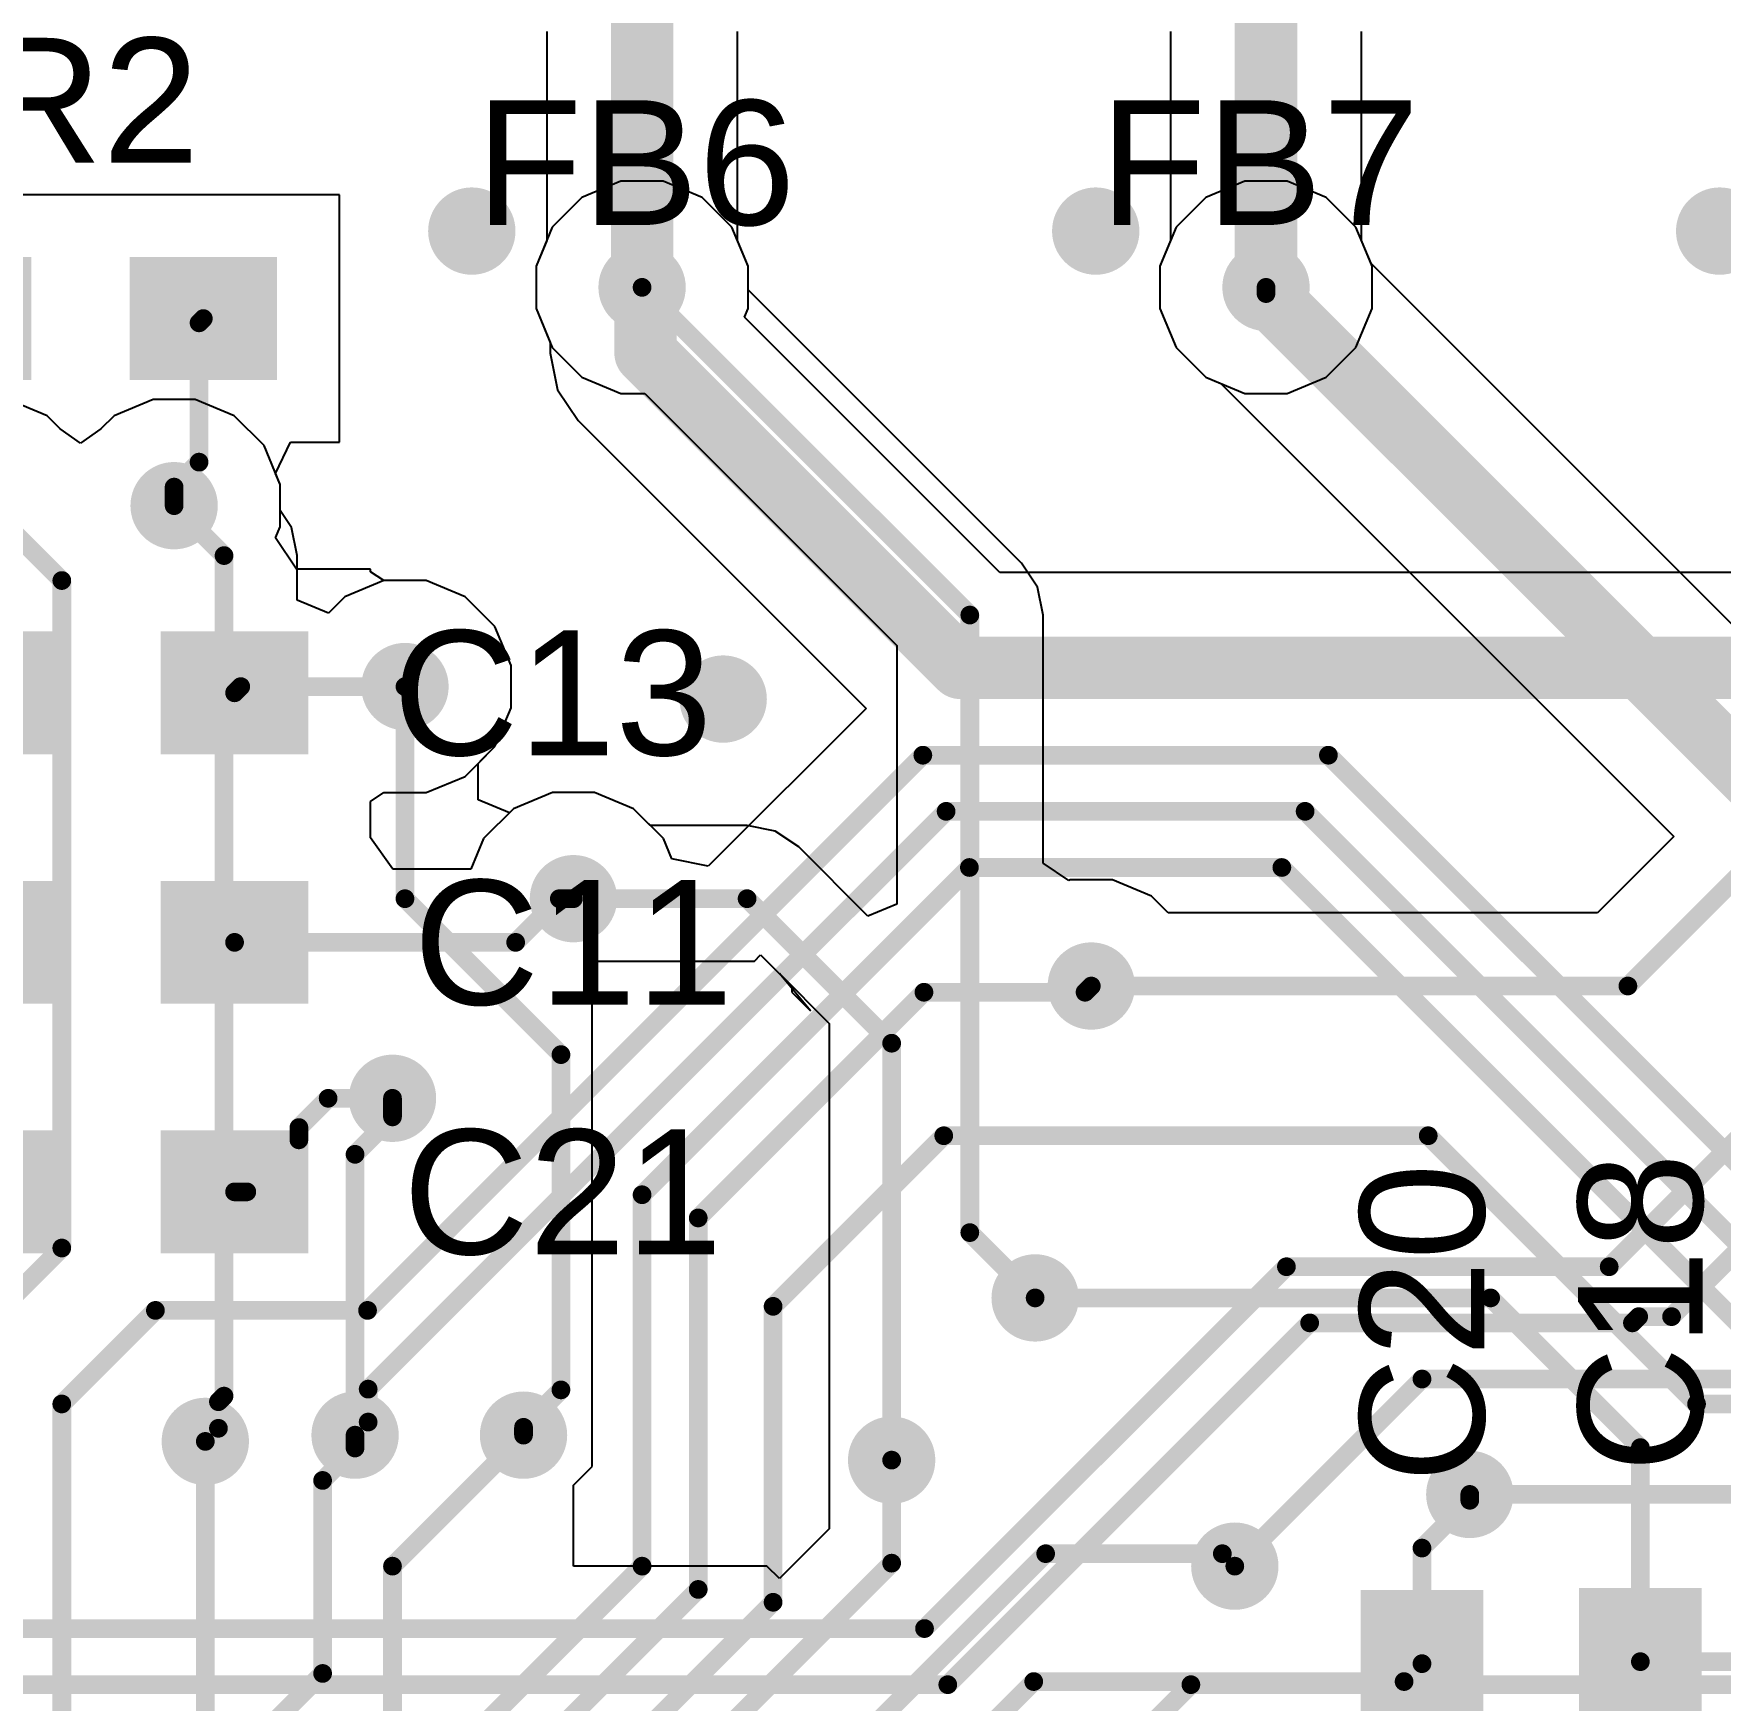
# Model space of a CAD drawing. Header units: millimetres. Extents: x -0.01 to 1.18, y 0.02 to 2.01.
# Drawn here: x 0.5825 to 0.8528, y 1.1735 to 1.4407 of the extents above; entities that cross this region are included whole.
import ezdxf

# ---------------------------------------------------------------- set-up
doc = ezdxf.new("R2010")
doc.units = ezdxf.units.MM
doc.header["$MEASUREMENT"] = 0
for name, color, linetype in [('BottomLayer', 5, 'Continuous'), ('TopLayer', 1, 'Continuous'), ('TopOverlay', 2, 'Continuous'), ('TopPaste', 8, 'Continuous'), ('ViaHoleLayer', 16, 'Continuous')]:
    doc.layers.add(name, color=color, linetype=linetype)
doc.styles.add('Arial', font='arial.ttf', dxfattribs={"height": 0.2})

# ---------------------------------------------------------------- blocks, each defined once
blk = doc.blocks.new('0402_2')
at = {"layer": 'TopLayer'}
for points in [[(-0.0315, -0.00984), (-0.0315, 0.00984), (-0.00787, 0.00984), (-0.00787, -0.00984)], [(0.00787, -0.00984), (0.00787, 0.00984), (0.0315, 0.00984), (0.0315, -0.00984)]]:
    blk.add_hatch(color=1, dxfattribs=at).paths.add_polyline_path(points)
at = {"layer": 'TopPaste'}
for points in [[(-0.0315, -0.00984), (-0.0315, 0.00984), (-0.00787, 0.00984), (-0.00787, -0.00984)], [(0.00787, -0.00984), (0.00787, 0.00984), (0.0315, 0.00984), (0.0315, -0.00984)]]:
    blk.add_hatch(color=8, dxfattribs=at).paths.add_polyline_path(points)
blk = doc.blocks.new('0402_3')
at = {"layer": 'TopLayer'}
for points in [[(-0.0315, -0.00984), (-0.0315, 0.00984), (-0.00787, 0.00984), (-0.00787, -0.00984)], [(0.00787, -0.00984), (0.00787, 0.00984), (0.0315, 0.00984), (0.0315, -0.00984)]]:
    blk.add_hatch(color=1, dxfattribs=at).paths.add_polyline_path(points)
at = {"layer": 'TopPaste'}
for points in [[(-0.0315, -0.00984), (-0.0315, 0.00984), (-0.00787, 0.00984), (-0.00787, -0.00984)], [(0.00787, -0.00984), (0.00787, 0.00984), (0.0315, 0.00984), (0.0315, -0.00984)]]:
    blk.add_hatch(color=8, dxfattribs=at).paths.add_polyline_path(points)
blk = doc.blocks.new('0402_18')
at = {"layer": 'TopLayer'}
for points in [[(-0.0315, -0.00984), (-0.0315, 0.00984), (-0.00787, 0.00984), (-0.00787, -0.00984)], [(0.00787, -0.00984), (0.00787, 0.00984), (0.0315, 0.00984), (0.0315, -0.00984)]]:
    blk.add_hatch(color=1, dxfattribs=at).paths.add_polyline_path(points)
at = {"layer": 'TopPaste'}
for points in [[(-0.0315, -0.00984), (-0.0315, 0.00984), (-0.00787, 0.00984), (-0.00787, -0.00984)], [(0.00787, -0.00984), (0.00787, 0.00984), (0.0315, 0.00984), (0.0315, -0.00984)]]:
    blk.add_hatch(color=8, dxfattribs=at).paths.add_polyline_path(points)
blk = doc.blocks.new('0402_46')
at = {"layer": 'TopLayer'}
for points in [[(-0.0315, -0.00984), (-0.0315, 0.00984), (-0.00787, 0.00984), (-0.00787, -0.00984)], [(0.00787, -0.00984), (0.00787, 0.00984), (0.0315, 0.00984), (0.0315, -0.00984)]]:
    blk.add_hatch(color=1, dxfattribs=at).paths.add_polyline_path(points)
at = {"layer": 'TopPaste'}
for points in [[(-0.0315, -0.00984), (-0.0315, 0.00984), (-0.00787, 0.00984), (-0.00787, -0.00984)], [(0.00787, -0.00984), (0.00787, 0.00984), (0.0315, 0.00984), (0.0315, -0.00984)]]:
    blk.add_hatch(color=8, dxfattribs=at).paths.add_polyline_path(points)
blk = doc.blocks.new('0402_48')
at = {"layer": 'TopLayer'}
for points in [[(-0.0315, -0.00984), (-0.0315, 0.00984), (-0.00787, 0.00984), (-0.00787, -0.00984)], [(0.00787, -0.00984), (0.00787, 0.00984), (0.0315, 0.00984), (0.0315, -0.00984)]]:
    blk.add_hatch(color=1, dxfattribs=at).paths.add_polyline_path(points)
at = {"layer": 'TopPaste'}
for points in [[(-0.0315, -0.00984), (-0.0315, 0.00984), (-0.00787, 0.00984), (-0.00787, -0.00984)], [(0.00787, -0.00984), (0.00787, 0.00984), (0.0315, 0.00984), (0.0315, -0.00984)]]:
    blk.add_hatch(color=8, dxfattribs=at).paths.add_polyline_path(points)
blk = doc.blocks.new('0402_53')
at = {"layer": 'TopLayer'}
for points in [[(-0.0315, -0.00984), (-0.0315, 0.00984), (-0.00787, 0.00984), (-0.00787, -0.00984)], [(0.00787, -0.00984), (0.00787, 0.00984), (0.0315, 0.00984), (0.0315, -0.00984)]]:
    blk.add_hatch(color=1, dxfattribs=at).paths.add_polyline_path(points)
at = {"layer": 'TopPaste'}
for points in [[(-0.0315, -0.00984), (-0.0315, 0.00984), (-0.00787, 0.00984), (-0.00787, -0.00984)], [(0.00787, -0.00984), (0.00787, 0.00984), (0.0315, 0.00984), (0.0315, -0.00984)]]:
    blk.add_hatch(color=8, dxfattribs=at).paths.add_polyline_path(points)

msp = doc.modelspace()

# ---------------------------------------------------------------- hatches: boundary and pattern name
at = {"layer": 'BottomLayer'}
h = msp.add_hatch(color=5, dxfattribs=at)
edge = h.paths.add_edge_path()
edge.add_arc((0.65271, 1.40902), 0.007, 0, 360)
h = msp.add_hatch(color=5, dxfattribs=at)
edge = h.paths.add_edge_path()
edge.add_arc((0.75271, 1.40902), 0.007, 0, 360)
h = msp.add_hatch(color=5, dxfattribs=at)
edge = h.paths.add_edge_path()
edge.add_arc((0.85271, 1.40902), 0.007, 0, 360)
h = msp.add_hatch(color=5, dxfattribs=at)
edge = h.paths.add_edge_path()
edge.add_arc((0.68, 1.4), 0.007, 0, 360)
h = msp.add_hatch(color=5, dxfattribs=at)
edge = h.paths.add_edge_path()
edge.add_arc((0.78, 1.4), 0.007, 0, 360)
h = msp.add_hatch(color=5, dxfattribs=at)
edge = h.paths.add_edge_path()
edge.add_arc((0.605, 1.365), 0.007, 0, 360)
h = msp.add_hatch(color=5, dxfattribs=at)
edge = h.paths.add_edge_path()
edge.add_arc((0.642, 1.336), 0.007, 0, 360)
h = msp.add_hatch(color=5, dxfattribs=at)
edge = h.paths.add_edge_path()
edge.add_arc((0.693, 1.334), 0.007, 0, 360)
h = msp.add_hatch(color=5, dxfattribs=at)
edge = h.paths.add_edge_path()
edge.add_arc((0.669, 1.302), 0.007, 0, 360)
h = msp.add_hatch(color=5, dxfattribs=at)
edge = h.paths.add_edge_path()
edge.add_arc((0.752, 1.288), 0.007, 0, 360)
h = msp.add_hatch(color=5, dxfattribs=at)
edge = h.paths.add_edge_path()
edge.add_arc((0.64, 1.27), 0.007, 0, 360)
h = msp.add_hatch(color=5, dxfattribs=at)
edge = h.paths.add_edge_path()
edge.add_arc((0.743, 1.238), 0.007, 0, 360)
h = msp.add_hatch(color=5, dxfattribs=at)
edge = h.paths.add_edge_path()
edge.add_arc((0.61, 1.215), 0.007, 0, 360)
h = msp.add_hatch(color=5, dxfattribs=at)
edge = h.paths.add_edge_path()
edge.add_arc((0.634, 1.216), 0.007, 0, 360)
h = msp.add_hatch(color=5, dxfattribs=at)
edge = h.paths.add_edge_path()
edge.add_arc((0.661, 1.216), 0.007, 0, 360)
h = msp.add_hatch(color=5, dxfattribs=at)
edge = h.paths.add_edge_path()
edge.add_arc((0.72, 1.212), 0.007, 0, 360)
h = msp.add_hatch(color=5, dxfattribs=at)
edge = h.paths.add_edge_path()
edge.add_arc((0.81266, 1.2065), 0.007, 0, 360)
h = msp.add_hatch(color=5, dxfattribs=at)
edge = h.paths.add_edge_path()
edge.add_arc((0.775, 1.195), 0.007, 0, 360)
at = {"layer": 'TopLayer'}
h = msp.add_hatch(color=1, dxfattribs=at)
edge = h.paths.add_edge_path()
edge.add_arc((0.65271, 1.40902), 0.007, 0, 360)
h = msp.add_hatch(color=1, dxfattribs=at)
edge = h.paths.add_edge_path()
edge.add_arc((0.75271, 1.40902), 0.007, 0, 360)
h = msp.add_hatch(color=1, dxfattribs=at)
edge = h.paths.add_edge_path()
edge.add_arc((0.85271, 1.40902), 0.007, 0, 360)
h = msp.add_hatch(color=1, dxfattribs=at)
edge = h.paths.add_edge_path()
edge.add_arc((0.68, 1.4), 0.007, 0, 360)
h = msp.add_hatch(color=1, dxfattribs=at)
edge = h.paths.add_edge_path()
edge.add_arc((0.78, 1.4), 0.007, 0, 360)
h = msp.add_hatch(color=1, dxfattribs=at)
edge = h.paths.add_edge_path()
edge.add_arc((0.605, 1.365), 0.007, 0, 360)
h = msp.add_hatch(color=1, dxfattribs=at)
edge = h.paths.add_edge_path()
edge.add_arc((0.642, 1.336), 0.007, 0, 360)
h = msp.add_hatch(color=1, dxfattribs=at)
edge = h.paths.add_edge_path()
edge.add_arc((0.693, 1.334), 0.007, 0, 360)
h = msp.add_hatch(color=1, dxfattribs=at)
edge = h.paths.add_edge_path()
edge.add_arc((0.669, 1.302), 0.007, 0, 360)
h = msp.add_hatch(color=1, dxfattribs=at)
edge = h.paths.add_edge_path()
edge.add_arc((0.752, 1.288), 0.007, 0, 360)
h = msp.add_hatch(color=1, dxfattribs=at)
edge = h.paths.add_edge_path()
edge.add_arc((0.64, 1.27), 0.007, 0, 360)
h = msp.add_hatch(color=1, dxfattribs=at)
edge = h.paths.add_edge_path()
edge.add_arc((0.743, 1.238), 0.007, 0, 360)
h = msp.add_hatch(color=1, dxfattribs=at)
edge = h.paths.add_edge_path()
edge.add_arc((0.61, 1.215), 0.007, 0, 360)
h = msp.add_hatch(color=1, dxfattribs=at)
edge = h.paths.add_edge_path()
edge.add_arc((0.634, 1.216), 0.007, 0, 360)
h = msp.add_hatch(color=1, dxfattribs=at)
edge = h.paths.add_edge_path()
edge.add_arc((0.661, 1.216), 0.007, 0, 360)
h = msp.add_hatch(color=1, dxfattribs=at)
edge = h.paths.add_edge_path()
edge.add_arc((0.72, 1.212), 0.007, 0, 360)
h = msp.add_hatch(color=1, dxfattribs=at)
edge = h.paths.add_edge_path()
edge.add_arc((0.81266, 1.2065), 0.007, 0, 360)
h = msp.add_hatch(color=1, dxfattribs=at)
edge = h.paths.add_edge_path()
edge.add_arc((0.775, 1.195), 0.007, 0, 360)
at = {"layer": 'ViaHoleLayer'}
h = msp.add_hatch(color=16, dxfattribs=at)
edge = h.paths.add_edge_path()
edge.add_arc((0.65271, 1.40902), 0.005, 0, 360)
h = msp.add_hatch(color=16, dxfattribs=at)
edge = h.paths.add_edge_path()
edge.add_arc((0.75271, 1.40902), 0.005, 0, 360)
h = msp.add_hatch(color=16, dxfattribs=at)
edge = h.paths.add_edge_path()
edge.add_arc((0.85271, 1.40902), 0.005, 0, 360)
h = msp.add_hatch(color=16, dxfattribs=at)
edge = h.paths.add_edge_path()
edge.add_arc((0.68, 1.4), 0.005, 0, 360)
h = msp.add_hatch(color=16, dxfattribs=at)
edge = h.paths.add_edge_path()
edge.add_arc((0.78, 1.4), 0.005, 0, 360)
h = msp.add_hatch(color=16, dxfattribs=at)
edge = h.paths.add_edge_path()
edge.add_arc((0.605, 1.365), 0.005, 0, 360)
h = msp.add_hatch(color=16, dxfattribs=at)
edge = h.paths.add_edge_path()
edge.add_arc((0.642, 1.336), 0.005, 0, 360)
h = msp.add_hatch(color=16, dxfattribs=at)
edge = h.paths.add_edge_path()
edge.add_arc((0.693, 1.334), 0.005, 0, 360)
h = msp.add_hatch(color=16, dxfattribs=at)
edge = h.paths.add_edge_path()
edge.add_arc((0.669, 1.302), 0.005, 0, 360)
h = msp.add_hatch(color=16, dxfattribs=at)
edge = h.paths.add_edge_path()
edge.add_arc((0.752, 1.288), 0.005, 0, 360)
h = msp.add_hatch(color=16, dxfattribs=at)
edge = h.paths.add_edge_path()
edge.add_arc((0.64, 1.27), 0.005, 0, 360)
h = msp.add_hatch(color=16, dxfattribs=at)
edge = h.paths.add_edge_path()
edge.add_arc((0.743, 1.238), 0.005, 0, 360)
h = msp.add_hatch(color=16, dxfattribs=at)
edge = h.paths.add_edge_path()
edge.add_arc((0.61, 1.215), 0.005, 0, 360)
h = msp.add_hatch(color=16, dxfattribs=at)
edge = h.paths.add_edge_path()
edge.add_arc((0.634, 1.216), 0.005, 0, 360)
h = msp.add_hatch(color=16, dxfattribs=at)
edge = h.paths.add_edge_path()
edge.add_arc((0.661, 1.216), 0.005, 0, 360)
h = msp.add_hatch(color=16, dxfattribs=at)
edge = h.paths.add_edge_path()
edge.add_arc((0.72, 1.212), 0.005, 0, 360)
h = msp.add_hatch(color=16, dxfattribs=at)
edge = h.paths.add_edge_path()
edge.add_arc((0.81266, 1.2065), 0.005, 0, 360)
h = msp.add_hatch(color=16, dxfattribs=at)
edge = h.paths.add_edge_path()
edge.add_arc((0.775, 1.195), 0.005, 0, 360)

# ---------------------------------------------------------------- linework, layer by layer
at = {"layer": 'BottomLayer'}
for p, q in [((0.67662, 1.417), (0.67037, 1.41441)), ((0.68338, 1.417), (0.67662, 1.417)), ((0.68963, 1.41441), (0.68338, 1.417)), ((0.77662, 1.417), (0.77037, 1.41441)), ((0.78338, 1.417), (0.77662, 1.417)), ((0.78963, 1.41441), (0.78338, 1.417)), ((0.67037, 1.41441), (0.66559, 1.40963)), ((0.69441, 1.40963), (0.68963, 1.41441)), ((0.77037, 1.41441), (0.76559, 1.40963)), ((0.79441, 1.40963), (0.78963, 1.41441)), ((0.66559, 1.40963), (0.663, 1.40338)), ((0.697, 1.40338), (0.69441, 1.40963)), ((0.76559, 1.40963), (0.763, 1.40338)), ((0.79683, 1.4038), (0.79441, 1.40963)), ((0.663, 1.40338), (0.663, 1.39662)), ((0.697, 1.39958), (0.697, 1.40338)), ((0.763, 1.40338), (0.763, 1.39662)), ((0.87122, 1.32941), (0.79683, 1.4038)), ((0.74082, 1.35576), (0.697, 1.39958)), ((0.663, 1.39662), (0.66559, 1.39037)), ((0.763, 1.39662), (0.76559, 1.39037)), ((0.66559, 1.39037), (0.67037, 1.38559)), ((0.76559, 1.39037), (0.77037, 1.38559)), ((0.67037, 1.38559), (0.67662, 1.383)), ((0.77037, 1.38559), (0.77278, 1.38459)), ((0.77278, 1.38459), (0.84539, 1.31198)), ((0.58463, 1.37941), (0.57838, 1.382)), ((0.60162, 1.382), (0.59537, 1.37941)), ((0.60838, 1.382), (0.60162, 1.382)), ((0.61463, 1.37941), (0.60838, 1.382)), ((0.67662, 1.383), (0.68042, 1.383)), ((0.68042, 1.383), (0.72081, 1.34261)), ((0.58673, 1.37731), (0.58463, 1.37941)), ((0.59537, 1.37941), (0.59327, 1.37731)), ((0.61941, 1.37463), (0.61463, 1.37941)), ((0.59, 1.37504), (0.58673, 1.37731)), ((0.59327, 1.37731), (0.59, 1.37504)), ((0.622, 1.36838), (0.61941, 1.37463)), ((0.622, 1.36423), (0.622, 1.36838)), ((0.62383, 1.36149), (0.622, 1.36423)), ((0.62473, 1.357), (0.62383, 1.36149)), ((0.62473, 1.34984), (0.62473, 1.357)), ((0.74336, 1.35196), (0.74082, 1.35576)), ((0.63862, 1.353), (0.63237, 1.35041)), ((0.64538, 1.353), (0.63862, 1.353)), ((0.65163, 1.35041), (0.64538, 1.353)), ((0.74426, 1.34747), (0.74336, 1.35196)), ((0.62973, 1.34777), (0.62473, 1.34984)), ((0.63237, 1.35041), (0.62973, 1.34777)), ((0.65641, 1.34563), (0.65163, 1.35041)), ((0.74426, 1.30769), (0.74426, 1.34747)), ((0.659, 1.33938), (0.65641, 1.34563)), ((0.72081, 1.34261), (0.72081, 1.30113)), ((0.659, 1.33262), (0.659, 1.33938)), ((0.65641, 1.32637), (0.659, 1.33262)), ((0.65373, 1.32368), (0.65641, 1.32637)), ((0.65373, 1.31784), (0.65373, 1.32368)), ((0.65873, 1.31577), (0.65373, 1.31784)), ((0.65937, 1.31641), (0.65873, 1.31577)), ((0.66562, 1.319), (0.65937, 1.31641)), ((0.67238, 1.319), (0.66562, 1.319)), ((0.67863, 1.31641), (0.67238, 1.319)), ((0.68132, 1.31373), (0.67863, 1.31641)), ((0.69683, 1.31373), (0.68132, 1.31373)), ((0.70131, 1.31283), (0.69683, 1.31373)), ((0.70512, 1.31029), (0.70131, 1.31283)), ((0.84539, 1.31198), (0.83314, 1.29973)), ((0.71619, 1.29922), (0.70512, 1.31029)), ((0.74841, 1.30492), (0.74426, 1.30769)), ((0.74862, 1.305), (0.74841, 1.30492)), ((0.75538, 1.305), (0.74862, 1.305)), ((0.76163, 1.30241), (0.75538, 1.305)), ((0.72081, 1.30113), (0.71619, 1.29922)), ((0.76432, 1.29973), (0.76163, 1.30241)), ((0.83314, 1.29973), (0.76432, 1.29973)), ((0.698, 1.292), (0.699, 1.293)), ((0.699, 1.293), (0.704, 1.288)), ((0.672, 1.211), (0.672, 1.292)), ((0.672, 1.292), (0.698, 1.292)), ((0.707, 1.284), (0.702, 1.29)), ((0.702, 1.29), (0.71, 1.282)), ((0.704, 1.288), (0.704, 1.287)), ((0.704, 1.287), (0.707, 1.284)), ((0.71, 1.282), (0.71, 1.201)), ((0.669, 1.208), (0.672, 1.211)), ((0.669, 1.195), (0.669, 1.208)), ((0.71, 1.201), (0.702, 1.193)), ((0.7, 1.195), (0.669, 1.195)), ((0.702, 1.193), (0.7, 1.195))]:
    msp.add_line(p, q, dxfattribs=at)
for points, const_width in [([(0.78, 1.399), (0.864, 1.315)], 0.01), ([(0.68, 1.4), (0.73253, 1.34747)], 0.003), ([(0.78, 1.399), (0.78, 1.4)], 0.003), ([(0.575, 1.365), (0.587, 1.353)], 0.003), ([(0.605, 1.365), (0.613, 1.357)], 0.003), ([(0.613, 1.22226), (0.613, 1.357)], 0.003), ([(0.587, 1.246), (0.587, 1.353)], 0.003), ([(0.73253, 1.24847), (0.73253, 1.34747)], 0.003), ([(0.642, 1.302), (0.642, 1.336)], 0.003), ([(0.838, 1.288), (0.864, 1.314)], 0.003), ([(0.642, 1.302), (0.667, 1.277)], 0.003), ([(0.669, 1.302), (0.69683, 1.302)], 0.003), ([(0.69683, 1.302), (0.72, 1.27883)], 0.003), ([(0.752, 1.288), (0.838, 1.288)], 0.003), ([(0.835, 1.243), (0.882, 1.29)], 0.003), ([(0.72, 1.212), (0.72, 1.27883)], 0.003), ([(0.667, 1.22326), (0.667, 1.277)], 0.003), ([(0.64, 1.26702), (0.64, 1.27)], 0.003), ([(0.634, 1.26102), (0.64, 1.26702)], 0.003), ([(0.845, 1.235), (0.8769, 1.2669)], 0.003), ([(0.634, 1.216), (0.634, 1.26102)], 0.003), ([(0.73253, 1.24847), (0.743, 1.238)], 0.003), ([(0.566, 1.225), (0.587, 1.246)], 0.003), ([(0.72527, 1.185), (0.78327, 1.243)], 0.003), ([(0.78327, 1.243), (0.835, 1.243)], 0.003), ([(0.729, 1.176), (0.787, 1.234)], 0.003), ([(0.787, 1.234), (0.83873, 1.234)], 0.003), ([(0.83873, 1.234), (0.83973, 1.235)], 0.003), ([(0.83973, 1.235), (0.845, 1.235)], 0.003), ([(0.661, 1.21726), (0.667, 1.22326)], 0.003), ([(0.775, 1.195), (0.805, 1.225)], 0.003), ([(0.805, 1.225), (0.931, 1.225)], 0.003), ([(0.6121, 1.22136), (0.613, 1.22226)], 0.003), ([(0.6121, 1.2171), (0.6121, 1.22136)], 0.003), ([(0.61, 1.215), (0.6121, 1.2171)], 0.003), ([(0.661, 1.216), (0.661, 1.21726)], 0.003), ([(0.81266, 1.2065), (0.9535, 1.2065)], 0.003), ([(0.572, 1.185), (0.72527, 1.185)], 0.003), ([(0.56827, 1.176), (0.729, 1.176)], 0.003), ([(0.74799, 1.15603), (0.76796, 1.176)], 0.003), ([(0.76796, 1.176), (0.85511, 1.176)], 0.003)]:
    msp.add_lwpolyline(points, dxfattribs=dict(at, const_width=const_width))
for points, const_width in [([(0.7775, 1.399, 1), (0.7825, 1.399, 1)], 0.005), ([(0.67925, 1.4, 1), (0.68075, 1.4, 1)], 0.0015), ([(0.77925, 1.4, 1), (0.78075, 1.4, 1)], 0.0015), ([(0.77925, 1.399, 1), (0.78075, 1.399, 1)], 0.0015), ([(0.60425, 1.365, 1), (0.60575, 1.365, 1)], 0.0015), ([(0.61225, 1.357, 1), (0.61375, 1.357, 1)], 0.0015), ([(0.61225, 1.357, 1), (0.61375, 1.357, 1)], 0.0015), ([(0.58625, 1.353, 1), (0.58775, 1.353, 1)], 0.0015), ([(0.58625, 1.353, 1), (0.58775, 1.353, 1)], 0.0015), ([(0.73178, 1.34747, 1), (0.73328, 1.34747, 1)], 0.0015), ([(0.73178, 1.34747, 1), (0.73328, 1.34747, 1)], 0.0015), ([(0.64125, 1.336, 1), (0.64275, 1.336, 1)], 0.0015), ([(0.64125, 1.302, 1), (0.64275, 1.302, 1)], 0.0015), ([(0.64125, 1.302, 1), (0.64275, 1.302, 1)], 0.0015), ([(0.66825, 1.302, 1), (0.66975, 1.302, 1)], 0.0015), ([(0.69608, 1.302, 1), (0.69758, 1.302, 1)], 0.0015), ([(0.69608, 1.302, 1), (0.69758, 1.302, 1)], 0.0015), ([(0.75125, 1.288, 1), (0.75275, 1.288, 1)], 0.0015), ([(0.83725, 1.288, 1), (0.83875, 1.288, 1)], 0.0015), ([(0.83725, 1.288, 1), (0.83875, 1.288, 1)], 0.0015), ([(0.71925, 1.27883, 1), (0.72075, 1.27883, 1)], 0.0015), ([(0.71925, 1.27883, 1), (0.72075, 1.27883, 1)], 0.0015), ([(0.66625, 1.277, 1), (0.66775, 1.277, 1)], 0.0015), ([(0.66625, 1.277, 1), (0.66775, 1.277, 1)], 0.0015), ([(0.63925, 1.27, 1), (0.64075, 1.27, 1)], 0.0015), ([(0.63925, 1.26702, 1), (0.64075, 1.26702, 1)], 0.0015), ([(0.63925, 1.26702, 1), (0.64075, 1.26702, 1)], 0.0015), ([(0.63325, 1.26102, 1), (0.63475, 1.26102, 1)], 0.0015), ([(0.63325, 1.26102, 1), (0.63475, 1.26102, 1)], 0.0015), ([(0.73178, 1.24847, 1), (0.73328, 1.24847, 1)], 0.0015), ([(0.73178, 1.24847, 1), (0.73328, 1.24847, 1)], 0.0015), ([(0.58625, 1.246, 1), (0.58775, 1.246, 1)], 0.0015), ([(0.58625, 1.246, 1), (0.58775, 1.246, 1)], 0.0015), ([(0.78252, 1.243, 1), (0.78402, 1.243, 1)], 0.0015), ([(0.78252, 1.243, 1), (0.78402, 1.243, 1)], 0.0015), ([(0.83425, 1.243, 1), (0.83575, 1.243, 1)], 0.0015), ([(0.83425, 1.243, 1), (0.83575, 1.243, 1)], 0.0015), ([(0.74225, 1.238, 1), (0.74375, 1.238, 1)], 0.0015), ([(0.78625, 1.234, 1), (0.78775, 1.234, 1)], 0.0015), ([(0.78625, 1.234, 1), (0.78775, 1.234, 1)], 0.0015), ([(0.83798, 1.234, 1), (0.83948, 1.234, 1)], 0.0015), ([(0.83798, 1.234, 1), (0.83948, 1.234, 1)], 0.0015), ([(0.83898, 1.235, 1), (0.84048, 1.235, 1)], 0.0015), ([(0.83898, 1.235, 1), (0.84048, 1.235, 1)], 0.0015), ([(0.84425, 1.235, 1), (0.84575, 1.235, 1)], 0.0015), ([(0.84425, 1.235, 1), (0.84575, 1.235, 1)], 0.0015), ([(0.66625, 1.22326, 1), (0.66775, 1.22326, 1)], 0.0015), ([(0.66625, 1.22326, 1), (0.66775, 1.22326, 1)], 0.0015), ([(0.80425, 1.225, 1), (0.80575, 1.225, 1)], 0.0015), ([(0.80425, 1.225, 1), (0.80575, 1.225, 1)], 0.0015), ([(0.61135, 1.22136, 1), (0.61285, 1.22136, 1)], 0.0015), ([(0.61135, 1.22136, 1), (0.61285, 1.22136, 1)], 0.0015), ([(0.61225, 1.22226, 1), (0.61375, 1.22226, 1)], 0.0015), ([(0.61225, 1.22226, 1), (0.61375, 1.22226, 1)], 0.0015), ([(0.60925, 1.215, 1), (0.61075, 1.215, 1)], 0.0015), ([(0.61135, 1.2171, 1), (0.61285, 1.2171, 1)], 0.0015), ([(0.61135, 1.2171, 1), (0.61285, 1.2171, 1)], 0.0015), ([(0.63325, 1.216, 1), (0.63475, 1.216, 1)], 0.0015), ([(0.66025, 1.21726, 1), (0.66175, 1.21726, 1)], 0.0015), ([(0.66025, 1.21726, 1), (0.66175, 1.21726, 1)], 0.0015), ([(0.66025, 1.216, 1), (0.66175, 1.216, 1)], 0.0015), ([(0.71925, 1.212, 1), (0.72075, 1.212, 1)], 0.0015), ([(0.81191, 1.2065, 1), (0.81341, 1.2065, 1)], 0.0015), ([(0.77425, 1.195, 1), (0.77575, 1.195, 1)], 0.0015), ([(0.72452, 1.185, 1), (0.72602, 1.185, 1)], 0.0015), ([(0.72452, 1.185, 1), (0.72602, 1.185, 1)], 0.0015), ([(0.72825, 1.176, 1), (0.72975, 1.176, 1)], 0.0015), ([(0.72825, 1.176, 1), (0.72975, 1.176, 1)], 0.0015), ([(0.76721, 1.176, 1), (0.76871, 1.176, 1)], 0.0015), ([(0.76721, 1.176, 1), (0.76871, 1.176, 1)], 0.0015)]:
    msp.add_lwpolyline(points, format="xyb", close=True, dxfattribs=dict(at, const_width=const_width))
at = {"layer": 'TopLayer'}
for p, q in [((0.66471, 1.44101), (0.66471, 1.4075)), ((0.69529, 1.4075), (0.69529, 1.44101)), ((0.76471, 1.44101), (0.76471, 1.4075)), ((0.79529, 1.4075), (0.79529, 1.44101)), ((0.6315, 1.41484), (0.5485, 1.41484)), ((0.6315, 1.37516), (0.6315, 1.41484)), ((0.66471, 1.4075), (0.663, 1.40338)), ((0.697, 1.40338), (0.69529, 1.4075)), ((0.76471, 1.4075), (0.763, 1.40338)), ((0.797, 1.40338), (0.79529, 1.4075)), ((0.663, 1.40338), (0.663, 1.39662)), ((0.697, 1.39662), (0.697, 1.40338)), ((0.763, 1.40338), (0.763, 1.39662)), ((0.797, 1.39662), (0.797, 1.40338)), ((0.663, 1.39662), (0.66526, 1.39116)), ((0.69642, 1.39521), (0.697, 1.39662)), ((0.73733, 1.35429), (0.69642, 1.39521)), ((0.763, 1.39662), (0.76559, 1.39037)), ((0.79441, 1.39037), (0.797, 1.39662)), ((0.66526, 1.39116), (0.66526, 1.38944)), ((0.66526, 1.38944), (0.66643, 1.38359)), ((0.76559, 1.39037), (0.77037, 1.38559)), ((0.78963, 1.38559), (0.79441, 1.39037)), ((0.77037, 1.38559), (0.77662, 1.383)), ((0.78338, 1.383), (0.78963, 1.38559)), ((0.66643, 1.38359), (0.66974, 1.37863)), ((0.77662, 1.383), (0.78338, 1.383)), ((0.66974, 1.37863), (0.71589, 1.33248)), ((0.62126, 1.37016), (0.62366, 1.37516)), ((0.62366, 1.37516), (0.6315, 1.37516)), ((0.622, 1.36838), (0.62126, 1.37016)), ((0.622, 1.36162), (0.622, 1.36838)), ((0.62126, 1.35984), (0.622, 1.36162)), ((0.62461, 1.35484), (0.62126, 1.35984)), ((0.6365, 1.35484), (0.62461, 1.35484)), ((0.6365, 1.35442), (0.6365, 1.35484)), ((0.63862, 1.353), (0.6365, 1.35442)), ((0.9552, 1.35429), (0.73733, 1.35429)), ((0.64538, 1.353), (0.63862, 1.353)), ((0.65163, 1.35041), (0.64538, 1.353)), ((0.65641, 1.34563), (0.65163, 1.35041)), ((0.659, 1.33938), (0.65641, 1.34563)), ((0.659, 1.33262), (0.659, 1.33938)), ((0.65641, 1.32637), (0.659, 1.33262)), ((0.71589, 1.33248), (0.69062, 1.3072)), ((0.65163, 1.32159), (0.65641, 1.32637)), ((0.64538, 1.319), (0.65163, 1.32159)), ((0.6365, 1.31758), (0.63862, 1.319)), ((0.6365, 1.31173), (0.6365, 1.31758)), ((0.63862, 1.319), (0.64538, 1.319)), ((0.65937, 1.31641), (0.65459, 1.31163)), ((0.66562, 1.319), (0.65937, 1.31641)), ((0.67238, 1.319), (0.66562, 1.319)), ((0.67863, 1.31641), (0.67238, 1.319)), ((0.68341, 1.31163), (0.67863, 1.31641)), ((0.64007, 1.30673), (0.6365, 1.31173)), ((0.65459, 1.31163), (0.65256, 1.30673)), ((0.68475, 1.3084), (0.68341, 1.31163)), ((0.69062, 1.3072), (0.68475, 1.3084)), ((0.65256, 1.30673), (0.64007, 1.30673))]:
    msp.add_line(p, q, dxfattribs=at)
for points, const_width in [([(0.68, 1.4), (0.68, 1.46313)], 0.01), ([(0.78, 1.4), (0.78, 1.46313)], 0.01), ([(0.68, 1.4), (0.68056, 1.39944)], 0.01), ([(0.68056, 1.38944), (0.68056, 1.39944)], 0.01), ([(0.609, 1.39431), (0.60969, 1.395)], 0.003), ([(0.609, 1.37198), (0.609, 1.39431)], 0.003), ([(0.68056, 1.38944), (0.731, 1.339)], 0.01), ([(0.605, 1.36798), (0.609, 1.37198)], 0.003), ([(0.605, 1.365), (0.605, 1.36798)], 0.003), ([(0.731, 1.339), (1.087, 1.339)], 0.01), ([(0.61469, 1.335), (0.61569, 1.336)], 0.003), ([(0.61569, 1.336), (0.642, 1.336)], 0.003), ([(0.636, 1.236), (0.725, 1.325)], 0.003), ([(0.725, 1.325), (0.79, 1.325)], 0.003), ([(0.79, 1.325), (0.865, 1.25)], 0.003), ([(0.6361, 1.22338), (0.72873, 1.316)], 0.003), ([(0.72873, 1.316), (0.78627, 1.316)], 0.003), ([(0.78627, 1.316), (0.86127, 1.241)], 0.003), ([(0.68, 1.25454), (0.73246, 1.307)], 0.003), ([(0.73246, 1.307), (0.78254, 1.307)], 0.003), ([(0.78254, 1.307), (0.85754, 1.232)], 0.003), ([(0.65974, 1.295), (0.66674, 1.302)], 0.003), ([(0.66674, 1.302), (0.669, 1.302)], 0.003), ([(0.61469, 1.295), (0.65974, 1.295)], 0.003), ([(0.751, 1.287), (0.752, 1.288)], 0.003), ([(0.689, 1.25082), (0.72518, 1.287)], 0.003), ([(0.72518, 1.287), (0.751, 1.287)], 0.003), ([(0.625, 1.26531), (0.62969, 1.27)], 0.003), ([(0.62969, 1.27), (0.64, 1.27)], 0.003), ([(0.625, 1.26334), (0.625, 1.26531)], 0.003), ([(0.701, 1.23665), (0.72835, 1.264)], 0.003), ([(0.72835, 1.264), (0.806, 1.264)], 0.003), ([(0.806, 1.264), (0.849, 1.221)], 0.003), ([(0.61665, 1.255), (0.625, 1.26334)], 0.003), ([(0.61469, 1.255), (0.61665, 1.255)], 0.003), ([(0.68, 1.195), (0.68, 1.25454)], 0.003), ([(0.689, 1.19127), (0.689, 1.25082)], 0.003), ([(0.701, 1.18921), (0.701, 1.23665)], 0.003), ([(0.743, 1.238), (0.816, 1.238)], 0.003), ([(0.816, 1.238), (0.84, 1.214)], 0.003), ([(0.587, 1.221), (0.602, 1.236)], 0.003), ([(0.602, 1.236), (0.636, 1.236)], 0.003), ([(0.6361, 1.2181), (0.6361, 1.22338)], 0.003), ([(0.587, 1.17), (0.587, 1.221)], 0.003), ([(0.849, 1.221), (0.94312, 1.221)], 0.003), ([(0.634, 1.216), (0.6361, 1.2181)], 0.003), ([(0.61, 1.14106), (0.61, 1.215)], 0.003), ([(0.634, 1.21394), (0.634, 1.216)], 0.003), ([(0.64, 1.195), (0.661, 1.216)], 0.003), ([(0.6288, 1.20874), (0.634, 1.21394)], 0.003), ([(0.84, 1.17969), (0.84, 1.214)], 0.003), ([(0.72, 1.19548), (0.72, 1.212)], 0.003), ([(0.6288, 1.1778), (0.6288, 1.20874)], 0.003), ([(0.805, 1.1979), (0.81266, 1.20556)], 0.003), ([(0.81266, 1.20556), (0.81266, 1.2065)], 0.003), ([(0.68811, 1.14043), (0.74469, 1.197)], 0.003), ([(0.74469, 1.197), (0.773, 1.197)], 0.003), ([(0.773, 1.197), (0.775, 1.195)], 0.003), ([(0.805, 1.17937), (0.805, 1.1979)], 0.003), ([(0.639, 1.154), (0.68, 1.195)], 0.003), ([(0.64, 1.171), (0.64, 1.195)], 0.003), ([(0.67179, 1.14727), (0.72, 1.19548)], 0.003), ([(0.64874, 1.15101), (0.689, 1.19127)], 0.003), ([(0.659, 1.14721), (0.701, 1.18921)], 0.003), ([(0.619, 1.168), (0.6288, 1.1778)], 0.003), ([(0.80213, 1.1765), (0.805, 1.17937)], 0.003), ([(0.84, 1.17969), (0.85818, 1.17969)], 0.003), ([(0.69643, 1.13016), (0.74277, 1.1765)], 0.003), ([(0.74277, 1.1765), (0.80213, 1.1765)], 0.003)]:
    msp.add_lwpolyline(points, dxfattribs=dict(at, const_width=const_width))
for points, const_width in [([(0.6775, 1.4, 1), (0.6825, 1.4, 1)], 0.005), ([(0.6775, 1.4, 1), (0.6825, 1.4, 1)], 0.005), ([(0.67806, 1.39944, 1), (0.68306, 1.39944, 1)], 0.005), ([(0.67806, 1.39944, 1), (0.68306, 1.39944, 1)], 0.005), ([(0.7775, 1.4, 1), (0.7825, 1.4, 1)], 0.005), ([(0.60825, 1.39431, 1), (0.60975, 1.39431, 1)], 0.0015), ([(0.60825, 1.39431, 1), (0.60975, 1.39431, 1)], 0.0015), ([(0.60894, 1.395, 1), (0.61043, 1.395, 1)], 0.0015), ([(0.67806, 1.38944, 1), (0.68306, 1.38944, 1)], 0.005), ([(0.67806, 1.38944, 1), (0.68306, 1.38944, 1)], 0.005), ([(0.60825, 1.37198, 1), (0.60975, 1.37198, 1)], 0.0015), ([(0.60825, 1.37198, 1), (0.60975, 1.37198, 1)], 0.0015), ([(0.60425, 1.36798, 1), (0.60575, 1.36798, 1)], 0.0015), ([(0.60425, 1.36798, 1), (0.60575, 1.36798, 1)], 0.0015), ([(0.60425, 1.365, 1), (0.60575, 1.365, 1)], 0.0015), ([(0.7285, 1.339, 1), (0.7335, 1.339, 1)], 0.005), ([(0.7285, 1.339, 1), (0.7335, 1.339, 1)], 0.005), ([(0.61394, 1.335, 1), (0.61544, 1.335, 1)], 0.0015), ([(0.61494, 1.336, 1), (0.61643, 1.336, 1)], 0.0015), ([(0.61494, 1.336, 1), (0.61643, 1.336, 1)], 0.0015), ([(0.64125, 1.336, 1), (0.64275, 1.336, 1)], 0.0015), ([(0.72425, 1.325, 1), (0.72575, 1.325, 1)], 0.0015), ([(0.72425, 1.325, 1), (0.72575, 1.325, 1)], 0.0015), ([(0.78925, 1.325, 1), (0.79075, 1.325, 1)], 0.0015), ([(0.78925, 1.325, 1), (0.79075, 1.325, 1)], 0.0015), ([(0.72798, 1.316, 1), (0.72948, 1.316, 1)], 0.0015), ([(0.72798, 1.316, 1), (0.72948, 1.316, 1)], 0.0015), ([(0.78552, 1.316, 1), (0.78702, 1.316, 1)], 0.0015), ([(0.78552, 1.316, 1), (0.78702, 1.316, 1)], 0.0015), ([(0.73171, 1.307, 1), (0.73321, 1.307, 1)], 0.0015), ([(0.73171, 1.307, 1), (0.73321, 1.307, 1)], 0.0015), ([(0.78179, 1.307, 1), (0.78329, 1.307, 1)], 0.0015), ([(0.78179, 1.307, 1), (0.78329, 1.307, 1)], 0.0015), ([(0.66599, 1.302, 1), (0.66749, 1.302, 1)], 0.0015), ([(0.66599, 1.302, 1), (0.66749, 1.302, 1)], 0.0015), ([(0.66825, 1.302, 1), (0.66975, 1.302, 1)], 0.0015), ([(0.61394, 1.295, 1), (0.61544, 1.295, 1)], 0.0015), ([(0.65899, 1.295, 1), (0.66049, 1.295, 1)], 0.0015), ([(0.65899, 1.295, 1), (0.66049, 1.295, 1)], 0.0015), ([(0.75125, 1.288, 1), (0.75275, 1.288, 1)], 0.0015), ([(0.72443, 1.287, 1), (0.72593, 1.287, 1)], 0.0015), ([(0.72443, 1.287, 1), (0.72593, 1.287, 1)], 0.0015), ([(0.75025, 1.287, 1), (0.75175, 1.287, 1)], 0.0015), ([(0.75025, 1.287, 1), (0.75175, 1.287, 1)], 0.0015), ([(0.62894, 1.27, 1), (0.63043, 1.27, 1)], 0.0015), ([(0.62894, 1.27, 1), (0.63043, 1.27, 1)], 0.0015), ([(0.63925, 1.27, 1), (0.64075, 1.27, 1)], 0.0015), ([(0.62425, 1.26531, 1), (0.62575, 1.26531, 1)], 0.0015), ([(0.62425, 1.26531, 1), (0.62575, 1.26531, 1)], 0.0015), ([(0.7276, 1.264, 1), (0.7291, 1.264, 1)], 0.0015), ([(0.7276, 1.264, 1), (0.7291, 1.264, 1)], 0.0015), ([(0.80525, 1.264, 1), (0.80675, 1.264, 1)], 0.0015), ([(0.80525, 1.264, 1), (0.80675, 1.264, 1)], 0.0015), ([(0.62425, 1.26334, 1), (0.62575, 1.26334, 1)], 0.0015), ([(0.62425, 1.26334, 1), (0.62575, 1.26334, 1)], 0.0015), ([(0.61394, 1.255, 1), (0.61544, 1.255, 1)], 0.0015), ([(0.6159, 1.255, 1), (0.6174, 1.255, 1)], 0.0015), ([(0.6159, 1.255, 1), (0.6174, 1.255, 1)], 0.0015), ([(0.67925, 1.25454, 1), (0.68075, 1.25454, 1)], 0.0015), ([(0.67925, 1.25454, 1), (0.68075, 1.25454, 1)], 0.0015), ([(0.68825, 1.25082, 1), (0.68975, 1.25082, 1)], 0.0015), ([(0.68825, 1.25082, 1), (0.68975, 1.25082, 1)], 0.0015), ([(0.70025, 1.23665, 1), (0.70175, 1.23665, 1)], 0.0015), ([(0.70025, 1.23665, 1), (0.70175, 1.23665, 1)], 0.0015), ([(0.74225, 1.238, 1), (0.74375, 1.238, 1)], 0.0015), ([(0.81525, 1.238, 1), (0.81675, 1.238, 1)], 0.0015), ([(0.81525, 1.238, 1), (0.81675, 1.238, 1)], 0.0015), ([(0.60125, 1.236, 1), (0.60275, 1.236, 1)], 0.0015), ([(0.60125, 1.236, 1), (0.60275, 1.236, 1)], 0.0015), ([(0.63525, 1.236, 1), (0.63675, 1.236, 1)], 0.0015), ([(0.63525, 1.236, 1), (0.63675, 1.236, 1)], 0.0015), ([(0.63535, 1.22338, 1), (0.63685, 1.22338, 1)], 0.0015), ([(0.63535, 1.22338, 1), (0.63685, 1.22338, 1)], 0.0015), ([(0.58625, 1.221, 1), (0.58775, 1.221, 1)], 0.0015), ([(0.58625, 1.221, 1), (0.58775, 1.221, 1)], 0.0015), ([(0.84825, 1.221, 1), (0.84975, 1.221, 1)], 0.0015), ([(0.84825, 1.221, 1), (0.84975, 1.221, 1)], 0.0015), ([(0.63535, 1.2181, 1), (0.63685, 1.2181, 1)], 0.0015), ([(0.63535, 1.2181, 1), (0.63685, 1.2181, 1)], 0.0015), ([(0.60925, 1.215, 1), (0.61075, 1.215, 1)], 0.0015), ([(0.63325, 1.216, 1), (0.63475, 1.216, 1)], 0.0015), ([(0.63325, 1.216, 1), (0.63475, 1.216, 1)], 0.0015), ([(0.66025, 1.216, 1), (0.66175, 1.216, 1)], 0.0015), ([(0.63325, 1.21394, 1), (0.63475, 1.21394, 1)], 0.0015), ([(0.63325, 1.21394, 1), (0.63475, 1.21394, 1)], 0.0015), ([(0.83925, 1.214, 1), (0.84075, 1.214, 1)], 0.0015), ([(0.83925, 1.214, 1), (0.84075, 1.214, 1)], 0.0015), ([(0.71925, 1.212, 1), (0.72075, 1.212, 1)], 0.0015), ([(0.62805, 1.20874, 1), (0.62955, 1.20874, 1)], 0.0015), ([(0.62805, 1.20874, 1), (0.62955, 1.20874, 1)], 0.0015), ([(0.81191, 1.2065, 1), (0.81341, 1.2065, 1)], 0.0015), ([(0.81191, 1.20556, 1), (0.81341, 1.20556, 1)], 0.0015), ([(0.81191, 1.20556, 1), (0.81341, 1.20556, 1)], 0.0015), ([(0.74394, 1.197, 1), (0.74543, 1.197, 1)], 0.0015), ([(0.74394, 1.197, 1), (0.74543, 1.197, 1)], 0.0015), ([(0.77225, 1.197, 1), (0.77375, 1.197, 1)], 0.0015), ([(0.77225, 1.197, 1), (0.77375, 1.197, 1)], 0.0015), ([(0.80425, 1.1979, 1), (0.80575, 1.1979, 1)], 0.0015), ([(0.80425, 1.1979, 1), (0.80575, 1.1979, 1)], 0.0015), ([(0.63925, 1.195, 1), (0.64075, 1.195, 1)], 0.0015), ([(0.63925, 1.195, 1), (0.64075, 1.195, 1)], 0.0015), ([(0.67925, 1.195, 1), (0.68075, 1.195, 1)], 0.0015), ([(0.67925, 1.195, 1), (0.68075, 1.195, 1)], 0.0015), ([(0.71925, 1.19548, 1), (0.72075, 1.19548, 1)], 0.0015), ([(0.71925, 1.19548, 1), (0.72075, 1.19548, 1)], 0.0015), ([(0.77425, 1.195, 1), (0.77575, 1.195, 1)], 0.0015), ([(0.68825, 1.19127, 1), (0.68975, 1.19127, 1)], 0.0015), ([(0.68825, 1.19127, 1), (0.68975, 1.19127, 1)], 0.0015), ([(0.70025, 1.18921, 1), (0.70175, 1.18921, 1)], 0.0015), ([(0.70025, 1.18921, 1), (0.70175, 1.18921, 1)], 0.0015), ([(0.62805, 1.1778, 1), (0.62955, 1.1778, 1)], 0.0015), ([(0.62805, 1.1778, 1), (0.62955, 1.1778, 1)], 0.0015), ([(0.80425, 1.17937, 1), (0.80575, 1.17937, 1)], 0.0015), ([(0.80425, 1.17937, 1), (0.80575, 1.17937, 1)], 0.0015), ([(0.83925, 1.17969, 1), (0.84075, 1.17969, 1)], 0.0015), ([(0.83925, 1.17969, 1), (0.84075, 1.17969, 1)], 0.0015), ([(0.74202, 1.1765, 1), (0.74352, 1.1765, 1)], 0.0015), ([(0.74202, 1.1765, 1), (0.74352, 1.1765, 1)], 0.0015), ([(0.80138, 1.1765, 1), (0.80288, 1.1765, 1)], 0.0015), ([(0.80138, 1.1765, 1), (0.80288, 1.1765, 1)], 0.0015)]:
    msp.add_lwpolyline(points, format="xyb", close=True, dxfattribs=dict(at, const_width=const_width))

# ---------------------------------------------------------------- block references
for name, p, rotation in [('0402_18', (0.59, 1.395), 180), ('0402_46', (0.805, 1.15969), 90), ('0402_48', (0.84, 1.16), 270)]:
    msp.add_blockref(name, p, dxfattribs=dict(rotation=rotation))
for name, p in [('0402_53', (0.595, 1.335)), ('0402_2', (0.595, 1.295)), ('0402_3', (0.595, 1.255))]:
    msp.add_blockref(name, p)

# ---------------------------------------------------------------- texts
at = {"layer": 'TopOverlay', "style": 'Arial'}
for s, p in [('R2', (0.57334, 1.42)), ('FB6', (0.65334, 1.41)), ('FB7', (0.75334, 1.41)), ('C13', (0.64001, 1.325)), ('C11', (0.64334, 1.285)), ('C21', (0.64167, 1.245))]:
    msp.add_text(s, height=0.02, dxfattribs=at).set_placement(p)
for s, p in [('C18', (0.85, 1.21001)), ('C20', (0.815, 1.20834))]:
    msp.add_text(s, height=0.02, rotation=90, dxfattribs=at).set_placement(p)

doc.saveas('drawing.dxf')
